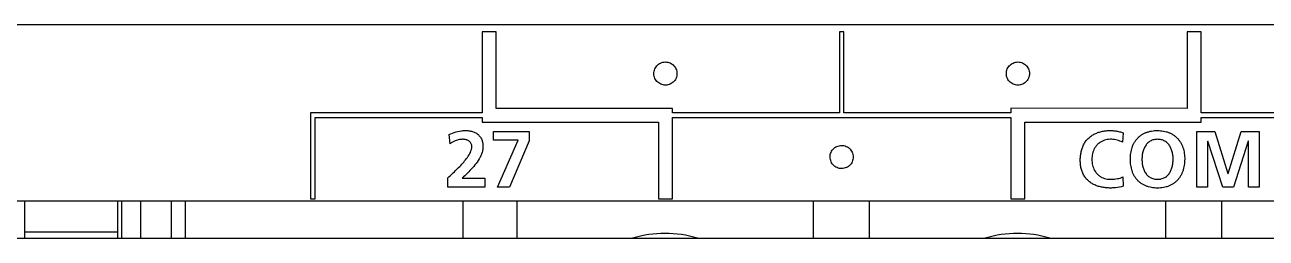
# Model space of a CAD drawing. Extents: x 147 to 432, y 261 to 358.
# Drawn here: x 318.89 to 345.72, y 280.18 to 284.78 of the extents above; entities that cross this region are included whole.
import ezdxf

# ---------------------------------------------------------------- set-up
doc = ezdxf.new("R2010")
doc.units = 0
doc.header["$MEASUREMENT"] = 0
doc.layers.get('0').update_dxf_attribs({"linetype": 'CONTINUOUS'})

msp = doc.modelspace()

# ---------------------------------------------------------------- linework, layer by layer
at = {"color": 7, "linetype": 'Continuous'}
for p, q in [((431.90553, 284.77723), (249.95553, 284.77723)), ((329.07346, 284.62696), (328.77374, 284.62696)), ((328.77374, 284.62696), (328.77374, 282.8772)), ((329.07346, 282.97642), (329.07346, 284.62696)), ((336.59342, 284.62696), (336.49351, 284.62696)), ((336.49351, 284.62696), (336.49351, 282.8772)), ((336.59342, 282.8772), (336.59342, 284.62696)), ((344.31319, 284.62696), (344.01347, 284.62696)), ((344.01347, 284.62696), (344.01347, 282.97642)), ((344.31319, 282.8772), (344.31319, 284.62696)), ((325.06406, 282.8772), (325.06406, 281.02684)), ((328.77374, 282.8772), (325.06406, 282.8772)), ((332.88374, 282.97642), (329.07346, 282.97642)), ((332.88374, 282.8772), (332.88374, 282.97642)), ((336.49351, 282.8772), (332.88374, 282.8772)), ((340.20388, 282.8772), (336.59342, 282.8772)), ((344.01347, 282.97642), (340.20388, 282.97711)), ((340.20388, 282.97711), (340.20388, 282.8772)), ((351.73323, 282.87686), (344.31319, 282.8772)), ((325.16397, 281.02684), (325.16397, 282.77729)), ((325.16397, 282.77729), (328.77374, 282.77729)), ((328.77374, 282.77729), (328.77374, 282.6767)), ((328.77374, 282.6767), (332.58402, 282.6767)), ((332.58402, 282.6767), (332.58402, 281.02684)), ((332.88374, 281.02684), (332.88374, 282.77729)), ((332.88374, 282.77729), (340.20388, 282.77729)), ((340.20388, 282.77729), (340.20388, 281.02684)), ((340.5036, 281.02684), (340.5036, 282.67739)), ((340.5036, 282.67739), (344.31319, 282.6767)), ((344.31319, 282.6767), (344.31319, 282.77729)), ((344.31319, 282.77729), (347.92365, 282.77695)), ((328.07749, 282.21264), (328.05854, 282.41177)), ((329.01731, 282.28809), (329.01731, 282.47688)), ((329.01731, 282.47688), (329.79004, 282.47688)), ((329.79004, 282.47688), (329.79004, 282.27775)), ((342.63095, 282.4476), (342.61372, 282.24503)), ((344.22465, 281.27833), (344.22465, 282.47688)), ((344.22465, 282.47688), (344.60912, 282.47688)), ((344.60912, 282.47688), (344.89438, 281.56841)), ((344.89782, 281.56841), (345.18273, 282.47688)), ((345.18273, 282.47688), (345.56755, 282.47688)), ((345.56755, 282.47688), (345.56755, 281.27833)), ((329.54785, 282.28809), (329.01731, 282.28809)), ((329.10309, 281.27833), (329.54785, 282.28809)), ((329.79004, 282.27775), (329.36423, 281.27833)), ((344.45823, 282.26742), (344.45478, 282.26397)), ((344.45478, 282.26397), (344.45478, 281.27833)), ((344.78103, 281.27833), (344.45823, 282.26742)), ((345.33397, 282.26742), (345.01116, 281.27833)), ((345.33742, 282.26742), (345.33397, 282.26742)), ((345.33742, 281.27833), (345.33742, 282.26742)), ((344.89438, 281.56841), (344.89782, 281.56841)), ((328.03098, 281.27833), (328.03098, 281.47918)), ((328.82783, 281.27833), (328.03098, 281.27833)), ((328.33828, 281.46712), (328.82783, 281.46712)), ((328.82783, 281.46712), (328.82783, 281.27833)), ((329.36423, 281.27833), (329.10309, 281.27833)), ((342.62234, 281.49641), (342.63267, 281.29556)), ((344.45478, 281.27833), (344.22465, 281.27833)), ((345.01116, 281.27833), (344.78103, 281.27833)), ((345.56755, 281.27833), (345.33742, 281.27833)), ((318.88553, 280.17723), (318.88553, 280.97723)), ((320.88553, 280.97723), (320.88553, 280.17724)), ((320.98553, 280.17723), (320.98553, 280.97723)), ((321.38553, 280.97723), (321.38553, 280.17723)), ((322.05553, 280.17723), (322.05553, 280.97723)), ((322.35553, 280.17724), (322.35553, 280.97723)), ((325.06406, 281.02684), (325.16397, 281.02684)), ((328.35553, 280.97723), (328.35553, 280.17724)), ((329.52553, 280.17724), (329.52553, 280.97723)), ((332.58402, 281.02684), (332.88374, 281.02684)), ((335.92553, 280.97723), (335.92553, 280.17724)), ((337.14553, 280.17724), (337.14553, 280.97723)), ((340.20388, 281.02684), (340.5036, 281.02684)), ((343.54553, 280.97723), (343.54553, 280.17724)), ((344.76553, 280.17724), (344.76553, 280.97723)), ((320.88553, 280.30355), (318.88553, 280.30355))]:
    msp.add_line(p, q, dxfattribs=at)
for points in [[(332.98399, 283.72711), (332.982648, 283.700986), (332.978605, 283.675132), (332.971875, 283.649846), (332.96252, 283.625409), (332.95065, 283.60209), (332.936401, 283.580143), (332.919939, 283.559804), (332.901245, 283.541107), (332.8816, 283.525144), (332.859706, 283.510815), (332.83705, 283.499134), (332.812941, 283.489706), (332.787708, 283.48278), (332.761486, 283.478491), (332.735362, 283.476994), (332.709222, 283.478193), (332.683349, 283.482101), (332.65803, 283.488705), (332.633546, 283.497935), (332.610165, 283.509684), (332.588141, 283.523813), (332.567708, 283.540158), (332.549083, 283.558537), (332.532113, 283.579236), (332.517749, 283.601107), (332.506017, 283.623776), (332.496543, 283.647914), (332.48959, 283.673139), (332.485272, 283.699418), (332.483764, 283.725541), (332.484963, 283.751681), (332.488888, 283.777551), (332.495527, 283.802861), (332.504809, 283.827326), (332.516619, 283.850675), (332.530815, 283.872656), (332.547227, 283.893036), (332.565667, 283.9116), (332.586304, 283.928421), (332.608208, 283.942734), (332.63086, 283.954402), (332.654948, 283.963819), (332.680181, 283.970748), (332.706357, 283.97503), (332.73248, 283.976526), (332.75862, 283.975326), (332.784494, 283.971423), (332.809817, 283.964833), (332.834307, 283.955619), (332.857696, 283.943887), (332.87973, 283.929774), (332.900173, 283.913441), (332.918807, 283.89507), (332.935738, 283.874435), (332.95011, 283.852569), (332.961803, 283.829986), (332.971241, 283.805965), (332.978197, 283.780743), (332.982487, 283.754607), (332.983986, 283.728478)], [(340.60385, 283.72711), (340.602504, 283.700989), (340.598452, 283.675139), (340.591707, 283.64986), (340.582338, 283.625432), (340.570453, 283.602124), (340.556193, 283.580187), (340.539724, 283.559857), (340.520971, 283.541112), (340.501308, 283.525144), (340.479416, 283.510818), (340.456757, 283.499133), (340.432667, 283.489706), (340.407438, 283.482774), (340.381262, 283.47849), (340.355142, 283.476994), (340.329005, 283.4782), (340.303136, 283.482117), (340.277822, 283.488728), (340.253343, 283.497965), (340.229969, 283.50972), (340.207951, 283.523854), (340.187525, 283.540204), (340.168907, 283.558586), (340.151982, 283.579236), (340.13762, 283.601104), (340.125888, 283.623774), (340.116413, 283.647914), (340.109461, 283.673136), (340.105143, 283.699417), (340.103635, 283.725537), (340.104832, 283.751674), (340.108756, 283.777541), (340.115393, 283.802849), (340.124672, 283.827311), (340.13648, 283.850659), (340.150672, 283.872639), (340.16708, 283.893018), (340.185516, 283.911583), (340.206172, 283.928421), (340.228073, 283.942733), (340.250725, 283.954401), (340.274813, 283.963819), (340.300043, 283.970748), (340.326218, 283.975031), (340.352339, 283.976526), (340.378475, 283.97532), (340.404344, 283.971404), (340.42966, 283.964797), (340.454141, 283.955565), (340.477519, 283.943819), (340.499544, 283.929697), (340.519982, 283.913362), (340.538614, 283.894993), (340.555498, 283.874435), (340.569885, 283.852583), (340.581606, 283.829992), (340.591067, 283.805965), (340.59804, 283.780751), (340.602342, 283.754609), (340.603846, 283.728483)], [(336.79358, 281.92739), (336.792242, 281.901263), (336.788208, 281.875405), (336.78149, 281.850113), (336.772151, 281.825668), (336.760294, 281.80234), (336.746055, 281.780384), (336.729599, 281.760037), (336.710964, 281.741386), (336.691334, 281.725427), (336.66944, 281.711095), (336.646784, 281.699416), (336.622656, 281.689987), (336.59742, 281.683066), (336.571149, 281.678773), (336.545024, 281.677274), (336.518881, 281.678466), (336.493004, 281.682367), (336.467681, 281.688964), (336.443193, 281.69819), (336.419807, 281.709935), (336.397778, 281.72406), (336.37734, 281.740403), (336.35871, 281.75878), (336.341702, 281.77952), (336.327337, 281.801393), (336.315606, 281.824061), (336.306133, 281.848197), (336.299179, 281.873425), (336.294862, 281.899702), (336.293354, 281.925827), (336.294554, 281.951969), (336.29848, 281.977841), (336.305121, 282.003153), (336.314405, 282.02762), (336.326218, 282.05097), (336.340416, 282.072952), (336.356831, 282.093333), (336.375275, 282.111898), (336.395892, 282.128701), (336.417798, 282.143016), (336.440447, 282.154682), (336.464533, 282.164099), (336.489768, 282.171029), (336.51594, 282.17531), (336.542066, 282.176806), (336.568209, 282.175611), (336.594087, 282.17172), (336.619417, 282.165148), (336.643917, 282.155952), (336.667316, 282.144234), (336.689358, 282.13013), (336.709807, 282.113801), (336.728443, 282.095429), (336.745426, 282.074715), (336.759782, 282.052837), (336.771449, 282.030261), (336.780864, 282.006245), (336.787805, 281.981016), (336.792082, 281.954885), (336.793576, 281.928754)], [(430.30553, 280.97723), (185.05553, 280.97723)], [(185.45553, 280.17723), (429.90553, 280.17723)]]:
    msp.add_lwpolyline(points, dxfattribs=at)
for points in [[(328.03098, 281.47918), (328.05433, 281.501166), (328.077792, 281.523032), (328.101368, 281.544774), (328.124959, 281.566501), (328.148461, 281.588324), (328.171837, 281.610282), (328.195073, 281.632389), (328.21815, 281.65466), (328.241044, 281.67712), (328.263728, 281.699792), (328.286174, 281.722699), (328.308352, 281.745866), (328.330229, 281.769317), (328.351772, 281.793076), (328.372931, 281.817176), (328.393653, 281.841654), (328.413879, 281.866541), (328.433523, 281.891889), (328.452478, 281.917755), (328.470633, 281.944194), (328.487808, 281.971279), (328.503777, 281.999086), (328.518267, 282.027674), (328.530792, 282.057159, 0.023658), (328.540763, 282.087638, 0.031237), (328.547377, 282.119064, 0.040671), (328.549422, 282.151042, 0.049089), (328.545715, 282.182847, 0.055965), (328.535451, 282.213162, 0.057701), (328.518581, 282.240356, 0.053413), (328.49611, 282.263154, 0.046191), (328.46956, 282.281065, 0.039291), (328.440345, 282.294218, 0.03397), (328.40952, 282.302983, 0.031057), (328.377819, 282.307707, 0.027248), (328.345778, 282.308681, 0.022274), (328.313792, 282.306483, 0.020482), (328.282105, 282.301587), (328.250897, 282.294228), (328.220266, 282.284682), (328.190318, 282.27322), (328.161066, 282.26008), (328.132514, 282.245478), (328.104652, 282.2296), (328.07749, 282.21264)], [(328.05854, 282.41177, -0.012735), (328.094499, 282.428827), (328.131279, 282.444037), (328.168767, 282.457404), (328.206866, 282.468919), (328.245481, 282.47856), (328.284523, 282.486292), (328.323548, 282.492023, -0.01298), (328.363169, 282.495793, -0.013449), (328.402932, 282.497472, -0.014859), (328.442725, 282.496908, -0.017174), (328.482399, 282.4938, -0.019752), (328.521735, 282.487779, -0.022228), (328.559808, 282.47863, -0.025965), (328.59742, 282.465659, -0.029416), (328.633364, 282.448611, -0.032761), (328.666907, 282.427234, -0.035227), (328.697241, 282.401513, -0.035404), (328.72329, 282.372166, -0.034968), (328.745226, 282.338993, -0.032676), (328.762488, 282.303156, -0.02948), (328.775179, 282.265453, -0.025183), (328.783662, 282.226585, -0.021565), (328.788524, 282.18709, -0.022148), (328.78993, 282.14719, -0.022815), (328.787757, 282.107454, -0.023834), (328.781895, 282.068098, -0.022392), (328.772372, 282.029471, -0.019227), (328.759669, 281.991755, -0.016826), (328.744291, 281.955046, -0.014783), (328.726626, 281.919382, -0.012911), (328.707016, 281.884749), (328.685763, 281.851097), (328.663136, 281.818351), (328.639348, 281.786439), (328.614583, 281.755278), (328.588993, 281.724791), (328.562711, 281.694898), (328.535852, 281.665521), (328.508411, 281.636473), (328.480691, 281.607907), (328.452659, 281.579647), (328.424403, 281.551612), (328.396032, 281.523693), (328.367626, 281.495809), (328.339165, 281.467982)], [(342.63267, 281.29556), (342.590294, 281.285984), (342.54771, 281.27738), (342.5049, 281.269986), (342.461863, 281.264061, -0.01109), (342.418621, 281.259896, -0.013629), (342.37523, 281.257835, -0.010657), (342.331795, 281.257943, -0.01065), (342.288401, 281.259892, -0.010883), (342.245127, 281.263707, -0.011634), (342.202063, 281.269454, -0.012829), (342.159337, 281.277299, -0.014031), (342.117095, 281.287426, -0.015227), (342.075518, 281.300006, -0.016478), (342.034823, 281.315193, -0.017767), (341.995262, 281.333129, -0.019154), (341.957134, 281.353933, -0.020299), (341.920768, 281.377681, -0.021378), (341.886505, 281.404373, -0.022089), (341.854699, 281.433947, -0.022412), (341.825645, 281.46623, -0.022442), (341.799613, 281.500993, -0.021811), (341.776752, 281.537923, -0.021132), (341.757151, 281.576678, -0.019806), (341.740782, 281.616909, -0.018581), (341.727546, 281.65828, -0.017202), (341.717302, 281.700493, -0.015861), (341.709868, 281.743292, -0.014456), (341.705045, 281.786456, -0.012935), (341.702592, 281.829822, -0.011525), (341.702259, 281.873267, -0.011883), (341.703945, 281.91668, -0.012612), (341.707753, 281.959952, -0.013431), (341.713805, 282.002969, -0.014637), (341.72226, 282.045578, -0.015909), (341.7333, 282.087589, -0.017058), (341.747086, 282.128781, -0.018216), (341.763739, 282.168898, -0.019277), (341.783355, 282.207651, -0.020096), (341.805957, 282.244742, -0.020913), (341.831523, 282.279852, -0.021062), (341.859944, 282.312696, -0.021279), (341.89104, 282.343018, -0.020778), (341.924577, 282.370617, -0.020271), (341.960264, 282.395375, -0.019349), (341.997802, 282.417224, -0.018295), (342.036879, 282.43619, -0.017231), (342.077206, 282.452332, -0.016083), (342.11852, 282.465755, -0.014979), (342.160585, 282.476586, -0.01371), (342.203199, 282.484986, -0.012459), (342.246202, 282.491148, -0.011814), (342.289461, 282.495229, -0.011594), (342.332861, 282.497282, -0.011787), (342.376304, 282.497321, -0.015177), (342.419674, 282.494892, -0.013158), (342.462846, 282.490068, -0.012874), (342.505711, 282.483018, -0.01375), (342.548704, 282.473582, -0.015071), (342.590528, 282.461846, -0.017291), (342.63095, 282.4476)], [(342.61372, 282.24503), (342.586681, 282.25937), (342.558327, 282.272234), (342.529184, 282.28319), (342.49936, 282.292128), (342.468996, 282.299013), (342.438249, 282.303911), (342.407265, 282.306989), (342.376163, 282.308496), (342.345031, 282.308624), (342.313941, 282.306946), (342.283284, 282.303219), (342.252747, 282.297169), (342.222772, 282.288758), (342.193568, 282.277969, 0.020938), (342.165354, 282.264809, 0.021414), (342.138359, 282.249306, 0.021405), (342.112787, 282.231551, 0.02138), (342.088828, 282.211674, 0.020982), (342.066636, 282.18984), (342.046336, 282.166237), (342.028011, 282.141069), (342.011714, 282.114543), (341.997465, 282.086861), (341.985258, 282.05822), (341.975068, 282.028801), (341.966817, 281.998618), (341.960535, 281.968123), (341.956117, 281.937302), (341.9535, 281.906278), (341.95261, 281.87433), (341.953443, 281.843202), (341.956006, 281.812172), (341.960378, 281.781345), (341.966636, 281.750845), (341.974736, 281.721219), (341.984964, 281.691813), (341.997279, 281.663219), (342.011711, 281.635633), (342.028267, 281.609269, 0.020733), (342.046921, 281.584345, 0.021384), (342.067604, 281.561079, 0.0216), (342.090211, 281.539676, 0.021829), (342.114587, 281.520314, 0.021548), (342.140552, 281.50314, 0.021263), (342.16789, 281.488247), (342.196377, 281.475691), (342.22578, 281.46546), (342.255883, 281.457522), (342.286217, 281.451845), (342.317146, 281.448236), (342.348243, 281.446594), (342.37938, 281.446729), (342.41048, 281.448279), (342.441496, 281.451038), (342.472387, 281.454955), (342.503108, 281.460038), (342.532709, 281.466171), (342.562867, 281.473917), (342.592493, 281.483491, 0.028635), (342.621087, 281.495782)]]:
    msp.add_lwpolyline(points, format="xyb", dxfattribs=at)
for points in [[(343.37233, 282.49755, -0.023109), (343.436651, 282.495083, -0.022476), (343.500516, 282.486777, -0.025208), (343.563306, 282.472483, -0.028356), (343.624182, 282.451534, -0.030385), (343.682186, 282.423602, -0.031785), (343.736271, 282.388686, -0.032483), (343.785409, 282.347102, -0.032187), (343.828773, 282.299526, -0.03074), (343.865826, 282.24688, -0.028767), (343.896353, 282.190194, -0.026541), (343.920437, 282.130481, -0.024135), (343.938362, 282.068632, -0.021918), (343.950526, 282.005393, -0.019857), (343.957374, 281.94136, -0.017917), (343.959372, 281.876988, -0.017976), (343.956819, 281.812631, -0.019599), (343.949446, 281.748654, -0.021627), (343.936835, 281.685504, -0.023828), (343.918547, 281.623762, -0.026191), (343.894189, 281.564159, -0.028447), (343.863481, 281.50757, -0.030431), (343.826327, 281.454995, -0.031989), (343.782915, 281.407463, -0.03244), (343.733758, 281.3659, -0.031832), (343.679661, 281.331005, -0.03052), (343.621635, 281.303126, -0.028289), (343.560732, 281.282239, -0.025763), (343.497924, 281.26805, -0.023175), (343.434032, 281.26007, -0.020267), (343.369679, 281.257662, -0.02018), (343.305328, 281.260354, -0.022495), (343.241453, 281.268517, -0.025335), (343.178651, 281.282732, -0.028265), (343.117739, 281.303592, -0.030823), (343.059716, 281.33148, -0.032421), (343.005685, 281.366474, -0.033193), (342.956724, 281.408265, -0.032857), (342.913604, 281.45624, -0.031037), (342.877024, 281.509214, -0.028738), (342.847037, 281.566187, -0.026173), (342.823472, 281.626108, -0.023509), (342.805961, 281.688077, -0.021066), (342.794032, 281.751362, -0.018847), (342.78718, 281.815396, -0.017084), (342.784941, 281.879761, -0.017163), (342.787032, 281.944136, -0.019242), (342.793798, 282.008181, -0.021524), (342.805752, 282.071459, -0.024), (342.823405, 282.133386, -0.026728), (342.847231, 282.193201, -0.029272), (342.877592, 282.249974, -0.031493), (342.914626, 282.302631, -0.033101), (342.95816, 282.350104, -0.033276), (343.007563, 282.391371, -0.032267), (343.061957, 282.425794, -0.0305), (343.120246, 282.453132, -0.028112), (343.181331, 282.473472, -0.024564), (343.244219, 282.487249, -0.021686), (343.308142, 282.495227, -0.022398)], [(343.37233, 281.44645, 0.030476), (343.413261, 281.448476, 0.030073), (343.453688, 281.455426, 0.033564), (343.492913, 281.467408, 0.036894), (343.530027, 281.484817, 0.037099), (343.564178, 281.507505, 0.03535), (343.594686, 281.534902, 0.03264), (343.621183, 281.566198, 0.028712), (343.643362, 281.600048, 0.025542), (343.661996, 281.63659, 0.022404), (343.677054, 281.67475, 0.019667), (343.688858, 281.714041, 0.01761), (343.697706, 281.754104, 0.015858), (343.70386, 281.794669, 0.014411), (343.707553, 281.835533, 0.01416), (343.708912, 281.876541, 0.014594), (343.70793, 281.917561, 0.015871), (343.704452, 281.958442, 0.016859), (343.698305, 281.999007, 0.018086), (343.689351, 282.039045, 0.019954), (343.677381, 282.078285, 0.022308), (343.662149, 282.116374, 0.02505), (343.64339, 282.152852, 0.02828), (343.620859, 282.187123, 0.032244), (343.593798, 282.219089, 0.034377), (343.563368, 282.246572, 0.036397), (343.529364, 282.269475, 0.036337), (343.492399, 282.287213, 0.034455), (343.453286, 282.299526, 0.031699), (343.412894, 282.306566, 0.02759), (343.37233, 282.30876, 0.027865), (343.331364, 282.306528, 0.031669), (343.290972, 282.299451, 0.034445), (343.251869, 282.287108, 0.036347), (343.214917, 282.26934, 0.036427), (343.180931, 282.246406, 0.034183), (343.150718, 282.219089, 0.031665), (343.124188, 282.187817, 0.028387), (343.101589, 282.15359, 0.025139), (343.082772, 282.117141, 0.022371), (343.067491, 282.07907, 0.019991), (343.055479, 282.039843, 0.018105), (343.046485, 281.999813, 0.016851), (343.0403, 281.959252, 0.015856), (343.036781, 281.918375, 0.014569), (343.035754, 281.877357, 0.014112), (343.037063, 281.836347, 0.014172), (343.040638, 281.79598, 0.015782), (343.046693, 281.7554, 0.017532), (343.055431, 281.715314, 0.01959), (343.067115, 281.675988, 0.022322), (343.082044, 281.637779, 0.025456), (343.100541, 281.601168, 0.029043), (343.122907, 281.566791, 0.03262), (343.149324, 281.535426, 0.035355), (343.179759, 281.507953, 0.03713), (343.213853, 281.485177, 0.036906), (343.250927, 281.467675, 0.033604), (343.290101, 281.45561, 0.030041), (343.330526, 281.448566, 0.031072)]]:
    msp.add_lwpolyline(points, format="xyb", close=True, dxfattribs=at)
for centre in [(332.72553, 277.77723), (340.34553, 277.77723)]:
    msp.add_arc(centre, 2.5, 73.739796, 106.26018, dxfattribs=at)

doc.saveas('drawing.dxf')
